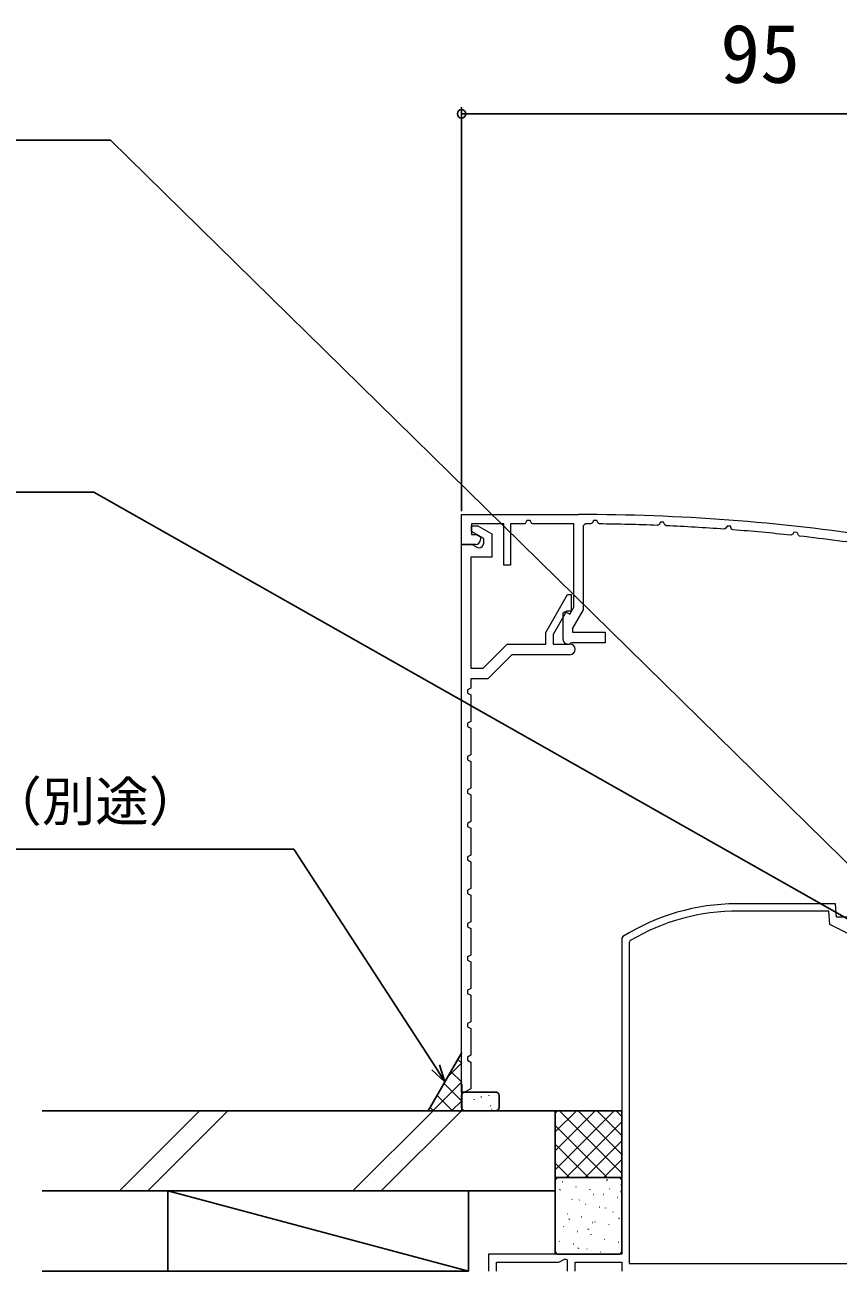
# Model space of a CAD drawing. Units: millimetres, scale not verified. Extents: x -525 to 525, y -783 to 779.
# Drawn here: x -344 to -222.2, y -201.3 to -15.1 of the extents above; entities that cross this region are included whole.
import ezdxf
from ezdxf.enums import TextEntityAlignment as Align

# ---------------------------------------------------------------- set-up
doc = ezdxf.new("R2010")
doc.units = ezdxf.units.MM
doc.header["$LTSCALE"] = 4
doc.layers.add('0-2_YKK_11', color=211, linetype='Continuous', lineweight=18)
doc.layers.add('0-3_YKK_11E', color=4, linetype='Continuous', lineweight=18)
for name, color, linetype in [('0-7_YKK_D', 6, 'Continuous'), ('0-9_YSS_K', 3, 'Continuous'), ('0-A_YSS_KE', 3, 'Continuous')]:
    doc.layers.add(name, color=color, linetype=linetype)
doc.styles.add('ＭＳ ゴシック', font='')
doc.styles.get('ＭＳ ゴシック').set_extended_font_data('MS Gothic')

msp = doc.modelspace()

# ---------------------------------------------------------------- linework, layer by layer
at = {"layer": '0-2_YKK_11', "color": 30}
msp.add_line((-278.571, -88.456), (-261.071, -88.456), dxfattribs=at)
for points in [[(-276.471, -92.956), (-278.571, -92.956), (-278.571, -88.456)], [(-263.371, -107.156), (-263.371, -103.183), (-263.071, -103.01), (-262.38, -103.409), (-261.771, -102.354), (-261.771, -89.856), (-268.071, -89.856), (-268.326, -89.356), (-268.816, -89.356), (-269.071, -89.856), (-271.271, -89.856), (-271.271, -96.056), (-272.271, -96.056), (-272.271, -89.856), (-277.071, -89.856), (-277.071, -91.456), (-276.371, -91.456), (-275.771, -91.803), (-275.771, -92.256)], [(-257.949, -89.872), (-258.125, -89.762), (-258.323, -89.368), (-258.814, -89.365), (-258.986, -89.699), (-259.255, -89.862)], [(-275.271, -92.756), (-275.271, -92.049), (-277.071, -91.01), (-277.071, -90.156), (-276.149, -90.156), (-274.071, -91.356), (-274.071, -94.856), (-277.171, -94.856), (-277.171, -111.456), (-275.333, -111.456), (-271.733, -107.856), (-265.971, -107.856), (-265.971, -106.125), (-262.698, -100.456), (-262.171, -100.456), (-262.171, -102.956), (-262.871, -102.956), (-264.871, -106.42), (-264.871, -107.856), (-262.371, -107.856)], [(-260.07, -89.858), (-260.371, -90.158), (-260.371, -102.729), (-261.971, -105.5), (-261.971, -106.056), (-257.071, -106.056), (-257.071, -107.656), (-262.071, -107.656), (-262.251, -107.716)], [(-247.95, -90.144), (-248.122, -90.03), (-248.314, -89.625), (-248.804, -89.61), (-248.981, -89.934), (-249.256, -90.09)], [(-237.952, -90.752), (-238.119, -90.634), (-238.305, -90.217), (-238.793, -90.191), (-238.976, -90.505), (-239.258, -90.654)], [(-227.954, -91.698), (-228.116, -91.577), (-228.296, -91.147), (-228.783, -91.109), (-228.971, -91.415), (-229.259, -91.555)], [(-278.571, -174.956), (-278.571, -92.956), (-276.971, -92.956), (-276.221, -93.389), (-275.971, -93.456)], [(-262.371, -109.456), (-271.071, -109.456), (-274.671, -113.056), (-277.171, -113.056), (-277.171, -114.456), (-277.671, -114.711), (-277.671, -115.201), (-277.171, -115.456), (-277.171, -119.456), (-277.671, -119.711), (-277.671, -120.201), (-277.171, -120.456), (-277.171, -124.456), (-277.671, -124.711), (-277.671, -125.201), (-277.171, -125.456), (-277.171, -129.456), (-277.671, -129.711), (-277.671, -130.201), (-277.171, -130.456), (-277.171, -134.456), (-277.671, -134.711), (-277.671, -135.201), (-277.171, -135.456), (-277.171, -139.456), (-277.671, -139.711), (-277.671, -140.201), (-277.171, -140.456), (-277.171, -144.456), (-277.671, -144.711), (-277.671, -145.201), (-277.171, -145.456), (-277.171, -149.456), (-277.671, -149.711), (-277.671, -150.201), (-277.171, -150.456), (-277.171, -154.456), (-277.671, -154.711), (-277.671, -155.201), (-277.171, -155.456)], [(-277.171, -155.456), (-277.171, -159.456), (-277.671, -159.711), (-277.671, -160.201), (-277.171, -160.456), (-277.171, -164.456), (-277.671, -164.711), (-277.671, -165.201), (-277.171, -165.456), (-277.171, -169.456), (-277.671, -169.711), (-277.671, -170.201), (-277.171, -170.456), (-277.171, -174.456), (-278.151, -174.956), (-278.571, -174.956)]]:
    msp.add_lwpolyline(points, dxfattribs=at)
for centre, radius, start, end in [((-261.071, -388.456), 300, 81.38656, 90.00001), ((-261.071, -388.438), 298.582, 89.65152, 89.80794), ((-261.071, -388.454), 298.598, 87.73244, 89.40095), ((-261.071, -388.457), 298.601, 85.81075, 87.48161), ((-261.071, -388.46), 298.604, 83.88427, 85.55948), ((-276.471, -92.256), 0.7, 270.00001, 359.99999), ((-275.971, -92.756), 0.7, 270, 360), ((-261.071, -388.456), 298.6, 81.44072, 83.6324), ((-262.671, -107.156), 0.7, 180.00001, 306.86989), ((-262.371, -108.656), 0.8, 270, 89.99998)]:
    msp.add_arc(centre, radius, start, end, dxfattribs=at)
at = {"layer": '0-3_YKK_11E'}
msp.add_line((-253.322, -152.282), (-253.468, -152.54), dxfattribs=at)
for points in [[(-204.568, -208.456), (-204.568, -157.756), (-214.568, -157.756), (-214.568, -150.756), (-218.393, -150.756), (-218.568, -148.756), (-222.393, -148.756), (-222.568, -146.756), (-237.425, -146.756)], [(-253.468, -152.54), (-253.468, -200.656), (-205.968, -200.656), (-205.968, -158.856), (-215.668, -158.856), (-215.668, -151.856), (-219.401, -151.856), (-223.401, -149.856), (-223.576, -147.856), (-237.071, -147.856)], [(-254.427, -151.667), (-254.568, -151.922), (-254.568, -199.256), (-274.568, -199.256), (-274.568, -201.756)], [(-273.368, -201.756), (-273.368, -200.456), (-264.014, -200.456), (-263.068, -199.91), (-262.768, -200.083), (-262.768, -201.756)], [(-261.568, -201.756), (-261.568, -200.456), (-254.568, -200.456), (-254.568, -201.756)]]:
    msp.add_lwpolyline(points, dxfattribs=at)
for radius, start, end in [(32.5, 90.31505, 121.91167), (31.4, 89.67947, 120.79303)]:
    msp.add_arc((-237.247, -179.256), radius, start, end, dxfattribs=at)
at = {"layer": '0-7_YKK_D'}
for p, q in [((-278.571, -87.956), (-278.571, -27.458)), ((-183.568, -28.458), (-278.571, -28.458))]:
    msp.add_line(p, q, dxfattribs=at)
for points in [[(-198.256, -162.801), (-200.076, -161.015), (-331.174, -32.395), (-403.71, -32.395)], [(-203.935, -158.565), (-206.154, -157.308), (-333.678, -85.1), (-420.625, -85.1)], [(-281.066, -173.401), (-282.456, -171.264), (-303.724, -138.573), (-390.373, -138.573)], [(-281.883, -170.891), (-281.066, -173.401), (-283.029, -171.636)]]:
    msp.add_lwpolyline(points, dxfattribs=at)
msp.add_circle((-278.571, -28.458), 0.637, dxfattribs=at)
at = {"layer": '0-9_YSS_K'}
for p, q in [((-283.568, -177.757), (-278.568, -169.045)), ((-280.648, -172.669), (-278.568, -170.589)), ((-278.568, -170.64), (-279.15, -170.059)), ((-278.568, -173.469), (-280.181, -171.856)), ((-282.908, -177.757), (-278.568, -173.417)), ((-278.568, -176.297), (-281.213, -173.653)), ((-278.568, -173.757), (-278.568, -177.657)), ((-273.471, -174.956), (-278.071, -174.956)), ((-279.937, -177.757), (-282.244, -175.45)), ((-280.079, -177.757), (-278.568, -176.246)), ((-278.571, -175.456), (-278.571, -177.256)), ((-278.567, -176.668), (-278.571, -176.674)), ((-276.678, -176.077), (-276.701, -176.121)), ((-276.236, -175.225), (-276.244, -175.231)), ((-275.617, -175.685), (-275.706, -175.732)), ((-274.486, -175.434), (-274.51, -175.478)), ((-272.971, -177.256), (-272.971, -175.456)), ((-329.853, -189.756), (-317.853, -177.756)), ((-313.61, -177.756), (-325.61, -189.756)), ((-292.568, -177.757), (-297.568, -177.757)), ((-294.853, -189.756), (-282.853, -177.756)), ((-278.61, -177.756), (-290.61, -189.756)), ((-282.765, -177.757), (-283.275, -177.247)), ((-278.404, -177.166), (-278.411, -177.173)), ((-278.071, -177.756), (-273.471, -177.756)), ((-274.216, -177.011), (-274.224, -177.017)), ((-274.054, -177.51), (-274.078, -177.554)), ((-264.568, -178.109), (-264.215, -177.756)), ((-264.568, -180.937), (-261.387, -177.756)), ((-264.568, -183.766), (-258.558, -177.756)), ((-264.568, -186.594), (-255.73, -177.756)), ((-254.568, -187.116), (-263.928, -177.756)), ((-254.568, -184.287), (-261.1, -177.756)), ((-254.568, -181.459), (-258.271, -177.756)), ((-254.568, -178.63), (-255.443, -177.756)), ((-256.757, -187.756), (-264.568, -179.944)), ((-262.902, -187.756), (-254.568, -179.423)), ((-260.073, -187.756), (-254.568, -182.251)), ((-259.585, -187.756), (-264.568, -182.773)), ((-262.414, -187.756), (-264.568, -185.601)), ((-257.245, -187.756), (-254.568, -185.079)), ((-264.065, -187.759), (-255.065, -187.759)), ((-277.568, -201.756), (-322.568, -189.756)), ((-322.568, -189.756), (-322.568, -201.756)), ((-264.568, -189.756), (-264.568, -199.256)), ((-264.565, -198.756), (-264.565, -188.259)), ((-263.865, -189.646), (-263.818, -189.558)), ((-263.493, -188.416), (-263.449, -188.392)), ((-261.468, -189.151), (-261.424, -189.127)), ((-260.612, -188.322), (-260.606, -188.315)), ((-259.391, -189.583), (-259.347, -189.559)), ((-256.852, -188.137), (-256.845, -188.13)), ((-256.724, -188.126), (-256.68, -188.102)), ((-256.407, -189.516), (-256.36, -189.428)), ((-254.799, -189.859), (-254.792, -189.852)), ((-254.699, -188.86), (-254.655, -188.836)), ((-254.565, -188.259), (-254.565, -198.756)), ((-264.136, -190.608), (-264.092, -190.584)), ((-262.821, -190.788), (-262.814, -190.78)), ((-262.059, -191.04), (-262.015, -191.016)), ((-260.976, -191.17), (-260.929, -191.082)), ((-260.034, -191.775), (-259.991, -191.751)), ((-258.793, -190.305), (-258.786, -190.297)), ((-257.367, -190.317), (-257.323, -190.293)), ((-255.29, -190.749), (-255.246, -190.726)), ((-262.702, -193.232), (-262.658, -193.208)), ((-260.768, -192.51), (-260.761, -192.502)), ((-260.626, -193.664), (-260.582, -193.64)), ((-257.958, -192.207), (-257.914, -192.183)), ((-257.007, -192.325), (-257, -192.317)), ((-255.933, -192.941), (-255.889, -192.917)), ((-263.294, -195.122), (-263.25, -195.098)), ((-262.976, -194.975), (-262.97, -194.968)), ((-262.482, -194.022), (-262.436, -193.933)), ((-259.593, -195.546), (-259.546, -195.458)), ((-258.949, -194.492), (-258.942, -194.485)), ((-258.601, -194.399), (-258.557, -194.375)), ((-256.524, -194.831), (-256.481, -194.807)), ((-255.024, -193.892), (-254.977, -193.804)), ((-254.954, -194.047), (-254.948, -194.039)), ((-263.937, -197.313), (-263.893, -197.289)), ((-261.269, -195.856), (-261.225, -195.832)), ((-260.924, -196.697), (-260.917, -196.69)), ((-259.192, -196.288), (-259.148, -196.264)), ((-257.167, -197.022), (-257.124, -196.999)), ((-257.163, -196.512), (-257.156, -196.505)), ((-263.132, -199.163), (-263.125, -199.155)), ((-261.86, -197.746), (-261.816, -197.722)), ((-261.1, -198.398), (-261.053, -198.309)), ((-259.835, -198.48), (-259.791, -198.456)), ((-259.104, -198.68), (-259.098, -198.672)), ((-257.759, -198.912), (-257.715, -198.888)), ((-255.11, -198.234), (-255.103, -198.227)), ((-255.091, -197.455), (-255.047, -197.431)), ((-255.065, -199.256), (-264.065, -199.256))]:
    msp.add_line(p, q, dxfattribs=at)
msp.add_lwpolyline([(-264.568, -177.756), (-254.568, -177.756), (-254.568, -187.756), (-264.568, -187.756)], close=True, dxfattribs=at)
msp.add_lwpolyline([(-341.423, -189.756), (-277.568, -189.756), (-277.568, -201.756), (-341.423, -201.756)], dxfattribs=at)
for centre, start, end in [((-278.071, -175.456), 90, 180), ((-273.471, -175.456), 0, 90), ((-278.071, -177.256), 180, 270), ((-273.471, -177.256), 270, 0), ((-264.065, -188.259), 90, 180), ((-255.065, -188.259), 0, 90), ((-264.065, -198.756), 180, 270), ((-255.065, -198.756), 270, 0)]:
    msp.add_arc(centre, 0.5, start, end, dxfattribs=at)
at = {"layer": '0-A_YSS_KE'}
for p, q in [((-341.423, -177.756), (-264.568, -177.756)), ((-264.568, -189.756), (-264.568, -177.756)), ((-341.423, -189.756), (-264.568, -189.756))]:
    msp.add_line(p, q, dxfattribs=at)

# ---------------------------------------------------------------- texts
at = {"layer": '0-7_YKK_D', "style": 'ＭＳ ゴシック'}
for s, height, p in [('95', 8.798, (-239.831, -26.458)), ('シーリング（別途）', 5.865, (-389.455, -136.118))]:
    msp.add_text(s, height=height, dxfattribs=at).set_placement(p, align=Align.BOTTOM_LEFT)

doc.saveas('drawing.dxf')
